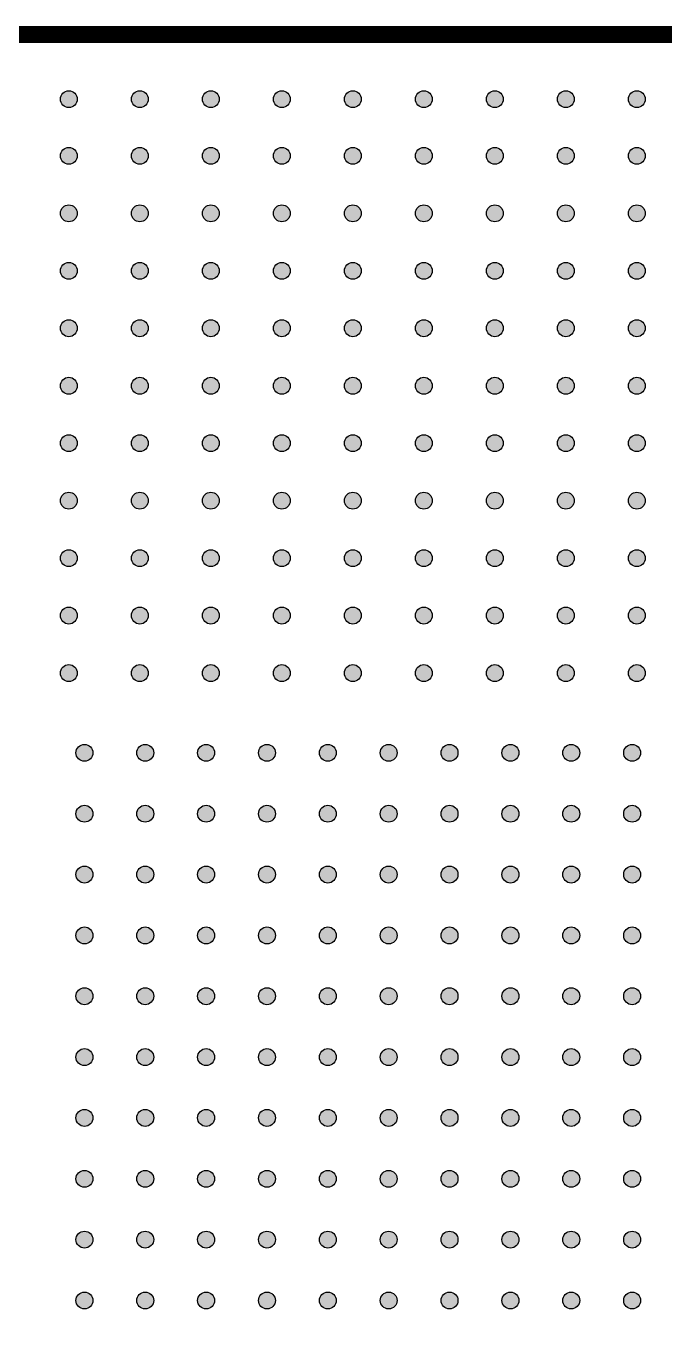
# Model space of a CAD drawing. Extents: x -754 to 779, y -779 to 754.
# Drawn here: x -358 to 19, y -18 to 754 of the extents above; entities that cross this region are included whole.
import ezdxf

# ---------------------------------------------------------------- set-up
doc = ezdxf.new("R2010")
doc.units = 0
doc.header["$MEASUREMENT"] = 0
doc.layers.add('PART_PADS_SMD_TOP', color=20, linetype='CONTINUOUS')
doc.layers.add('SILKSCREEN_OUTLINES_TOP', color=104, linetype='CONTINUOUS')

msp = doc.modelspace()

# ---------------------------------------------------------------- hatches: boundary and pattern name
at = {"layer": 'PART_PADS_SMD_TOP'}
h = msp.add_hatch(color=256, dxfattribs=at)
edge = h.paths.add_edge_path()
edge.add_arc((-333.22, 710.75), 5, 0, 360)
h = msp.add_hatch(color=256, dxfattribs=at)
edge = h.paths.add_edge_path()
edge.add_arc((-291.22, 710.75), 5, 0, 360)
h = msp.add_hatch(color=256, dxfattribs=at)
edge = h.paths.add_edge_path()
edge.add_arc((-249.22, 710.75), 5, 0, 360)
h = msp.add_hatch(color=256, dxfattribs=at)
edge = h.paths.add_edge_path()
edge.add_arc((-207.22, 710.75), 5, 0, 360)
h = msp.add_hatch(color=256, dxfattribs=at)
edge = h.paths.add_edge_path()
edge.add_arc((-165.22, 710.75), 5, 0, 360)
h = msp.add_hatch(color=256, dxfattribs=at)
edge = h.paths.add_edge_path()
edge.add_arc((-123.22, 710.75), 5, 0, 360)
h = msp.add_hatch(color=256, dxfattribs=at)
edge = h.paths.add_edge_path()
edge.add_arc((-81.22, 710.75), 5, 0, 360)
h = msp.add_hatch(color=256, dxfattribs=at)
edge = h.paths.add_edge_path()
edge.add_arc((-39.22, 710.75), 5, 0, 360)
h = msp.add_hatch(color=256, dxfattribs=at)
edge = h.paths.add_edge_path()
edge.add_arc((2.78, 710.75), 5, 0, 360)
h = msp.add_hatch(color=256, dxfattribs=at)
edge = h.paths.add_edge_path()
edge.add_arc((-333.22, 677.22), 5, 0, 360)
h = msp.add_hatch(color=256, dxfattribs=at)
edge = h.paths.add_edge_path()
edge.add_arc((-291.22, 677.22), 5, 0, 360)
h = msp.add_hatch(color=256, dxfattribs=at)
edge = h.paths.add_edge_path()
edge.add_arc((-249.22, 677.22), 5, 0, 360)
h = msp.add_hatch(color=256, dxfattribs=at)
edge = h.paths.add_edge_path()
edge.add_arc((-207.22, 677.22), 5, 0, 360)
h = msp.add_hatch(color=256, dxfattribs=at)
edge = h.paths.add_edge_path()
edge.add_arc((-165.22, 677.22), 5, 0, 360)
h = msp.add_hatch(color=256, dxfattribs=at)
edge = h.paths.add_edge_path()
edge.add_arc((-123.22, 677.22), 5, 0, 360)
h = msp.add_hatch(color=256, dxfattribs=at)
edge = h.paths.add_edge_path()
edge.add_arc((-81.22, 677.22), 5, 0, 360)
h = msp.add_hatch(color=256, dxfattribs=at)
edge = h.paths.add_edge_path()
edge.add_arc((-39.22, 677.22), 5, 0, 360)
h = msp.add_hatch(color=256, dxfattribs=at)
edge = h.paths.add_edge_path()
edge.add_arc((2.78, 677.22), 5, 0, 360)
h = msp.add_hatch(color=256, dxfattribs=at)
edge = h.paths.add_edge_path()
edge.add_arc((-333.22, 643.22), 5, 0, 360)
h = msp.add_hatch(color=256, dxfattribs=at)
edge = h.paths.add_edge_path()
edge.add_arc((-291.22, 643.22), 5, 0, 360)
h = msp.add_hatch(color=256, dxfattribs=at)
edge = h.paths.add_edge_path()
edge.add_arc((-249.22, 643.22), 5, 0, 360)
h = msp.add_hatch(color=256, dxfattribs=at)
edge = h.paths.add_edge_path()
edge.add_arc((-207.22, 643.22), 5, 0, 360)
h = msp.add_hatch(color=256, dxfattribs=at)
edge = h.paths.add_edge_path()
edge.add_arc((-165.22, 643.22), 5, 0, 360)
h = msp.add_hatch(color=256, dxfattribs=at)
edge = h.paths.add_edge_path()
edge.add_arc((-123.22, 643.22), 5, 0, 360)
h = msp.add_hatch(color=256, dxfattribs=at)
edge = h.paths.add_edge_path()
edge.add_arc((-81.22, 643.22), 5, 0, 360)
h = msp.add_hatch(color=256, dxfattribs=at)
edge = h.paths.add_edge_path()
edge.add_arc((-39.22, 643.22), 5, 0, 360)
h = msp.add_hatch(color=256, dxfattribs=at)
edge = h.paths.add_edge_path()
edge.add_arc((2.78, 643.22), 5, 0, 360)
h = msp.add_hatch(color=256, dxfattribs=at)
edge = h.paths.add_edge_path()
edge.add_arc((-333.22, 609.22), 5, 0, 360)
h = msp.add_hatch(color=256, dxfattribs=at)
edge = h.paths.add_edge_path()
edge.add_arc((-291.22, 609.22), 5, 0, 360)
h = msp.add_hatch(color=256, dxfattribs=at)
edge = h.paths.add_edge_path()
edge.add_arc((-249.22, 609.22), 5, 0, 360)
h = msp.add_hatch(color=256, dxfattribs=at)
edge = h.paths.add_edge_path()
edge.add_arc((-207.22, 609.22), 5, 0, 360)
h = msp.add_hatch(color=256, dxfattribs=at)
edge = h.paths.add_edge_path()
edge.add_arc((-165.22, 609.22), 5, 0, 360)
h = msp.add_hatch(color=256, dxfattribs=at)
edge = h.paths.add_edge_path()
edge.add_arc((-123.22, 609.22), 5, 0, 360)
h = msp.add_hatch(color=256, dxfattribs=at)
edge = h.paths.add_edge_path()
edge.add_arc((-81.22, 609.22), 5, 0, 360)
h = msp.add_hatch(color=256, dxfattribs=at)
edge = h.paths.add_edge_path()
edge.add_arc((-39.22, 609.22), 5, 0, 360)
h = msp.add_hatch(color=256, dxfattribs=at)
edge = h.paths.add_edge_path()
edge.add_arc((2.78, 609.22), 5, 0, 360)
h = msp.add_hatch(color=256, dxfattribs=at)
edge = h.paths.add_edge_path()
edge.add_arc((-333.22, 575.22), 5, 0, 360)
h = msp.add_hatch(color=256, dxfattribs=at)
edge = h.paths.add_edge_path()
edge.add_arc((-291.22, 575.22), 5, 0, 360)
h = msp.add_hatch(color=256, dxfattribs=at)
edge = h.paths.add_edge_path()
edge.add_arc((-249.22, 575.22), 5, 0, 360)
h = msp.add_hatch(color=256, dxfattribs=at)
edge = h.paths.add_edge_path()
edge.add_arc((-207.22, 575.22), 5, 0, 360)
h = msp.add_hatch(color=256, dxfattribs=at)
edge = h.paths.add_edge_path()
edge.add_arc((-165.22, 575.22), 5, 0, 360)
h = msp.add_hatch(color=256, dxfattribs=at)
edge = h.paths.add_edge_path()
edge.add_arc((-123.22, 575.22), 5, 0, 360)
h = msp.add_hatch(color=256, dxfattribs=at)
edge = h.paths.add_edge_path()
edge.add_arc((-81.22, 575.22), 5, 0, 360)
h = msp.add_hatch(color=256, dxfattribs=at)
edge = h.paths.add_edge_path()
edge.add_arc((-39.22, 575.22), 5, 0, 360)
h = msp.add_hatch(color=256, dxfattribs=at)
edge = h.paths.add_edge_path()
edge.add_arc((2.78, 575.22), 5, 0, 360)
h = msp.add_hatch(color=256, dxfattribs=at)
edge = h.paths.add_edge_path()
edge.add_arc((-333.22, 541.22), 5, 0, 360)
h = msp.add_hatch(color=256, dxfattribs=at)
edge = h.paths.add_edge_path()
edge.add_arc((-291.22, 541.22), 5, 0, 360)
h = msp.add_hatch(color=256, dxfattribs=at)
edge = h.paths.add_edge_path()
edge.add_arc((-249.22, 541.22), 5, 0, 360)
h = msp.add_hatch(color=256, dxfattribs=at)
edge = h.paths.add_edge_path()
edge.add_arc((-207.22, 541.22), 5, 0, 360)
h = msp.add_hatch(color=256, dxfattribs=at)
edge = h.paths.add_edge_path()
edge.add_arc((-165.22, 541.22), 5, 0, 360)
h = msp.add_hatch(color=256, dxfattribs=at)
edge = h.paths.add_edge_path()
edge.add_arc((-123.22, 541.22), 5, 0, 360)
h = msp.add_hatch(color=256, dxfattribs=at)
edge = h.paths.add_edge_path()
edge.add_arc((-81.22, 541.22), 5, 0, 360)
h = msp.add_hatch(color=256, dxfattribs=at)
edge = h.paths.add_edge_path()
edge.add_arc((-39.22, 541.22), 5, 0, 360)
h = msp.add_hatch(color=256, dxfattribs=at)
edge = h.paths.add_edge_path()
edge.add_arc((2.78, 541.22), 5, 0, 360)
h = msp.add_hatch(color=256, dxfattribs=at)
edge = h.paths.add_edge_path()
edge.add_arc((-333.22, 507.22), 5, 0, 360)
h = msp.add_hatch(color=256, dxfattribs=at)
edge = h.paths.add_edge_path()
edge.add_arc((-291.22, 507.22), 5, 0, 360)
h = msp.add_hatch(color=256, dxfattribs=at)
edge = h.paths.add_edge_path()
edge.add_arc((-249.22, 507.22), 5, 0, 360)
h = msp.add_hatch(color=256, dxfattribs=at)
edge = h.paths.add_edge_path()
edge.add_arc((-207.22, 507.22), 5, 0, 360)
h = msp.add_hatch(color=256, dxfattribs=at)
edge = h.paths.add_edge_path()
edge.add_arc((-165.22, 507.22), 5, 0, 360)
h = msp.add_hatch(color=256, dxfattribs=at)
edge = h.paths.add_edge_path()
edge.add_arc((-123.22, 507.22), 5, 0, 360)
h = msp.add_hatch(color=256, dxfattribs=at)
edge = h.paths.add_edge_path()
edge.add_arc((-81.22, 507.22), 5, 0, 360)
h = msp.add_hatch(color=256, dxfattribs=at)
edge = h.paths.add_edge_path()
edge.add_arc((-39.22, 507.22), 5, 0, 360)
h = msp.add_hatch(color=256, dxfattribs=at)
edge = h.paths.add_edge_path()
edge.add_arc((2.78, 507.22), 5, 0, 360)
h = msp.add_hatch(color=256, dxfattribs=at)
edge = h.paths.add_edge_path()
edge.add_arc((-333.22, 473.22), 5, 0, 360)
h = msp.add_hatch(color=256, dxfattribs=at)
edge = h.paths.add_edge_path()
edge.add_arc((-291.22, 473.22), 5, 0, 360)
h = msp.add_hatch(color=256, dxfattribs=at)
edge = h.paths.add_edge_path()
edge.add_arc((-249.22, 473.22), 5, 0, 360)
h = msp.add_hatch(color=256, dxfattribs=at)
edge = h.paths.add_edge_path()
edge.add_arc((-207.22, 473.22), 5, 0, 360)
h = msp.add_hatch(color=256, dxfattribs=at)
edge = h.paths.add_edge_path()
edge.add_arc((-165.22, 473.22), 5, 0, 360)
h = msp.add_hatch(color=256, dxfattribs=at)
edge = h.paths.add_edge_path()
edge.add_arc((-123.22, 473.22), 5, 0, 360)
h = msp.add_hatch(color=256, dxfattribs=at)
edge = h.paths.add_edge_path()
edge.add_arc((-81.22, 473.22), 5, 0, 360)
h = msp.add_hatch(color=256, dxfattribs=at)
edge = h.paths.add_edge_path()
edge.add_arc((-39.22, 473.22), 5, 0, 360)
h = msp.add_hatch(color=256, dxfattribs=at)
edge = h.paths.add_edge_path()
edge.add_arc((2.78, 473.22), 5, 0, 360)
h = msp.add_hatch(color=256, dxfattribs=at)
edge = h.paths.add_edge_path()
edge.add_arc((-333.22, 439.22), 5, 0, 360)
h = msp.add_hatch(color=256, dxfattribs=at)
edge = h.paths.add_edge_path()
edge.add_arc((-291.22, 439.22), 5, 0, 360)
h = msp.add_hatch(color=256, dxfattribs=at)
edge = h.paths.add_edge_path()
edge.add_arc((-249.22, 439.22), 5, 0, 360)
h = msp.add_hatch(color=256, dxfattribs=at)
edge = h.paths.add_edge_path()
edge.add_arc((-207.22, 439.22), 5, 0, 360)
h = msp.add_hatch(color=256, dxfattribs=at)
edge = h.paths.add_edge_path()
edge.add_arc((-165.22, 439.22), 5, 0, 360)
h = msp.add_hatch(color=256, dxfattribs=at)
edge = h.paths.add_edge_path()
edge.add_arc((-123.22, 439.22), 5, 0, 360)
h = msp.add_hatch(color=256, dxfattribs=at)
edge = h.paths.add_edge_path()
edge.add_arc((-81.22, 439.22), 5, 0, 360)
h = msp.add_hatch(color=256, dxfattribs=at)
edge = h.paths.add_edge_path()
edge.add_arc((-39.22, 439.22), 5, 0, 360)
h = msp.add_hatch(color=256, dxfattribs=at)
edge = h.paths.add_edge_path()
edge.add_arc((2.78, 439.22), 5, 0, 360)
h = msp.add_hatch(color=256, dxfattribs=at)
edge = h.paths.add_edge_path()
edge.add_arc((-333.22, 405.22), 5, 0, 360)
h = msp.add_hatch(color=256, dxfattribs=at)
edge = h.paths.add_edge_path()
edge.add_arc((-291.22, 405.22), 5, 0, 360)
h = msp.add_hatch(color=256, dxfattribs=at)
edge = h.paths.add_edge_path()
edge.add_arc((-249.22, 405.22), 5, 0, 360)
h = msp.add_hatch(color=256, dxfattribs=at)
edge = h.paths.add_edge_path()
edge.add_arc((-207.22, 405.22), 5, 0, 360)
h = msp.add_hatch(color=256, dxfattribs=at)
edge = h.paths.add_edge_path()
edge.add_arc((-165.22, 405.22), 5, 0, 360)
h = msp.add_hatch(color=256, dxfattribs=at)
edge = h.paths.add_edge_path()
edge.add_arc((-123.22, 405.22), 5, 0, 360)
h = msp.add_hatch(color=256, dxfattribs=at)
edge = h.paths.add_edge_path()
edge.add_arc((-81.22, 405.22), 5, 0, 360)
h = msp.add_hatch(color=256, dxfattribs=at)
edge = h.paths.add_edge_path()
edge.add_arc((-39.22, 405.22), 5, 0, 360)
h = msp.add_hatch(color=256, dxfattribs=at)
edge = h.paths.add_edge_path()
edge.add_arc((2.78, 405.22), 5, 0, 360)
h = msp.add_hatch(color=256, dxfattribs=at)
edge = h.paths.add_edge_path()
edge.add_arc((-333.22, 371.22), 5, 0, 360)
h = msp.add_hatch(color=256, dxfattribs=at)
edge = h.paths.add_edge_path()
edge.add_arc((-291.22, 371.22), 5, 0, 360)
h = msp.add_hatch(color=256, dxfattribs=at)
edge = h.paths.add_edge_path()
edge.add_arc((-249.22, 371.22), 5, 0, 360)
h = msp.add_hatch(color=256, dxfattribs=at)
edge = h.paths.add_edge_path()
edge.add_arc((-207.22, 371.22), 5, 0, 360)
h = msp.add_hatch(color=256, dxfattribs=at)
edge = h.paths.add_edge_path()
edge.add_arc((-165.22, 371.22), 5, 0, 360)
h = msp.add_hatch(color=256, dxfattribs=at)
edge = h.paths.add_edge_path()
edge.add_arc((-123.22, 371.22), 5, 0, 360)
h = msp.add_hatch(color=256, dxfattribs=at)
edge = h.paths.add_edge_path()
edge.add_arc((-81.22, 371.22), 5, 0, 360)
h = msp.add_hatch(color=256, dxfattribs=at)
edge = h.paths.add_edge_path()
edge.add_arc((-39.22, 371.22), 5, 0, 360)
h = msp.add_hatch(color=256, dxfattribs=at)
edge = h.paths.add_edge_path()
edge.add_arc((2.78, 371.22), 5, 0, 360)
h = msp.add_hatch(color=256, dxfattribs=at)
edge = h.paths.add_edge_path()
edge.add_arc((-324, 324), 5, 0, 360)
h = msp.add_hatch(color=256, dxfattribs=at)
edge = h.paths.add_edge_path()
edge.add_arc((-288, 324), 5, 0, 360)
h = msp.add_hatch(color=256, dxfattribs=at)
edge = h.paths.add_edge_path()
edge.add_arc((-252, 324), 5, 0, 360)
h = msp.add_hatch(color=256, dxfattribs=at)
edge = h.paths.add_edge_path()
edge.add_arc((-216, 324), 5, 0, 360)
h = msp.add_hatch(color=256, dxfattribs=at)
edge = h.paths.add_edge_path()
edge.add_arc((-180, 324), 5, 0, 360)
h = msp.add_hatch(color=256, dxfattribs=at)
edge = h.paths.add_edge_path()
edge.add_arc((-144, 324), 5, 0, 360)
h = msp.add_hatch(color=256, dxfattribs=at)
edge = h.paths.add_edge_path()
edge.add_arc((-108, 324), 5, 0, 360)
h = msp.add_hatch(color=256, dxfattribs=at)
edge = h.paths.add_edge_path()
edge.add_arc((-72, 324), 5, 0, 360)
h = msp.add_hatch(color=256, dxfattribs=at)
edge = h.paths.add_edge_path()
edge.add_arc((-36, 324), 5, 0, 360)
h = msp.add_hatch(color=256, dxfattribs=at)
edge = h.paths.add_edge_path()
edge.add_arc((0, 324), 5, 0, 360)
h = msp.add_hatch(color=256, dxfattribs=at)
edge = h.paths.add_edge_path()
edge.add_arc((-324, 288), 5, 0, 360)
h = msp.add_hatch(color=256, dxfattribs=at)
edge = h.paths.add_edge_path()
edge.add_arc((-288, 288), 5, 0, 360)
h = msp.add_hatch(color=256, dxfattribs=at)
edge = h.paths.add_edge_path()
edge.add_arc((-252, 288), 5, 0, 360)
h = msp.add_hatch(color=256, dxfattribs=at)
edge = h.paths.add_edge_path()
edge.add_arc((-216, 288), 5, 0, 360)
h = msp.add_hatch(color=256, dxfattribs=at)
edge = h.paths.add_edge_path()
edge.add_arc((-180, 288), 5, 0, 360)
h = msp.add_hatch(color=256, dxfattribs=at)
edge = h.paths.add_edge_path()
edge.add_arc((-144, 288), 5, 0, 360)
h = msp.add_hatch(color=256, dxfattribs=at)
edge = h.paths.add_edge_path()
edge.add_arc((-108, 288), 5, 0, 360)
h = msp.add_hatch(color=256, dxfattribs=at)
edge = h.paths.add_edge_path()
edge.add_arc((-72, 288), 5, 0, 360)
h = msp.add_hatch(color=256, dxfattribs=at)
edge = h.paths.add_edge_path()
edge.add_arc((-36, 288), 5, 0, 360)
h = msp.add_hatch(color=256, dxfattribs=at)
edge = h.paths.add_edge_path()
edge.add_arc((0, 288), 5, 0, 360)
h = msp.add_hatch(color=256, dxfattribs=at)
edge = h.paths.add_edge_path()
edge.add_arc((-324, 252), 5, 0, 360)
h = msp.add_hatch(color=256, dxfattribs=at)
edge = h.paths.add_edge_path()
edge.add_arc((-288, 252), 5, 0, 360)
h = msp.add_hatch(color=256, dxfattribs=at)
edge = h.paths.add_edge_path()
edge.add_arc((-252, 252), 5, 0, 360)
h = msp.add_hatch(color=256, dxfattribs=at)
edge = h.paths.add_edge_path()
edge.add_arc((-216, 252), 5, 0, 360)
h = msp.add_hatch(color=256, dxfattribs=at)
edge = h.paths.add_edge_path()
edge.add_arc((-180, 252), 5, 0, 360)
h = msp.add_hatch(color=256, dxfattribs=at)
edge = h.paths.add_edge_path()
edge.add_arc((-144, 252), 5, 0, 360)
h = msp.add_hatch(color=256, dxfattribs=at)
edge = h.paths.add_edge_path()
edge.add_arc((-108, 252), 5, 0, 360)
h = msp.add_hatch(color=256, dxfattribs=at)
edge = h.paths.add_edge_path()
edge.add_arc((-72, 252), 5, 0, 360)
h = msp.add_hatch(color=256, dxfattribs=at)
edge = h.paths.add_edge_path()
edge.add_arc((-36, 252), 5, 0, 360)
h = msp.add_hatch(color=256, dxfattribs=at)
edge = h.paths.add_edge_path()
edge.add_arc((0, 252), 5, 0, 360)
h = msp.add_hatch(color=256, dxfattribs=at)
edge = h.paths.add_edge_path()
edge.add_arc((-324, 216), 5, 0, 360)
h = msp.add_hatch(color=256, dxfattribs=at)
edge = h.paths.add_edge_path()
edge.add_arc((-288, 216), 5, 0, 360)
h = msp.add_hatch(color=256, dxfattribs=at)
edge = h.paths.add_edge_path()
edge.add_arc((-252, 216), 5, 0, 360)
h = msp.add_hatch(color=256, dxfattribs=at)
edge = h.paths.add_edge_path()
edge.add_arc((-216, 216), 5, 0, 360)
h = msp.add_hatch(color=256, dxfattribs=at)
edge = h.paths.add_edge_path()
edge.add_arc((-180, 216), 5, 0, 360)
h = msp.add_hatch(color=256, dxfattribs=at)
edge = h.paths.add_edge_path()
edge.add_arc((-144, 216), 5, 0, 360)
h = msp.add_hatch(color=256, dxfattribs=at)
edge = h.paths.add_edge_path()
edge.add_arc((-108, 216), 5, 0, 360)
h = msp.add_hatch(color=256, dxfattribs=at)
edge = h.paths.add_edge_path()
edge.add_arc((-72, 216), 5, 0, 360)
h = msp.add_hatch(color=256, dxfattribs=at)
edge = h.paths.add_edge_path()
edge.add_arc((-36, 216), 5, 0, 360)
h = msp.add_hatch(color=256, dxfattribs=at)
edge = h.paths.add_edge_path()
edge.add_arc((0, 216), 5, 0, 360)
h = msp.add_hatch(color=256, dxfattribs=at)
edge = h.paths.add_edge_path()
edge.add_arc((-324, 180), 5, 0, 360)
h = msp.add_hatch(color=256, dxfattribs=at)
edge = h.paths.add_edge_path()
edge.add_arc((-288, 180), 5, 0, 360)
h = msp.add_hatch(color=256, dxfattribs=at)
edge = h.paths.add_edge_path()
edge.add_arc((-252, 180), 5, 0, 360)
h = msp.add_hatch(color=256, dxfattribs=at)
edge = h.paths.add_edge_path()
edge.add_arc((-216, 180), 5, 0, 360)
h = msp.add_hatch(color=256, dxfattribs=at)
edge = h.paths.add_edge_path()
edge.add_arc((-180, 180), 5, 0, 360)
h = msp.add_hatch(color=256, dxfattribs=at)
edge = h.paths.add_edge_path()
edge.add_arc((-144, 180), 5, 0, 360)
h = msp.add_hatch(color=256, dxfattribs=at)
edge = h.paths.add_edge_path()
edge.add_arc((-108, 180), 5, 0, 360)
h = msp.add_hatch(color=256, dxfattribs=at)
edge = h.paths.add_edge_path()
edge.add_arc((-72, 180), 5, 0, 360)
h = msp.add_hatch(color=256, dxfattribs=at)
edge = h.paths.add_edge_path()
edge.add_arc((-36, 180), 5, 0, 360)
h = msp.add_hatch(color=256, dxfattribs=at)
edge = h.paths.add_edge_path()
edge.add_arc((0, 180), 5, 0, 360)
h = msp.add_hatch(color=256, dxfattribs=at)
edge = h.paths.add_edge_path()
edge.add_arc((-324, 144), 5, 0, 360)
h = msp.add_hatch(color=256, dxfattribs=at)
edge = h.paths.add_edge_path()
edge.add_arc((-288, 144), 5, 0, 360)
h = msp.add_hatch(color=256, dxfattribs=at)
edge = h.paths.add_edge_path()
edge.add_arc((-252, 144), 5, 0, 360)
h = msp.add_hatch(color=256, dxfattribs=at)
edge = h.paths.add_edge_path()
edge.add_arc((-216, 144), 5, 0, 360)
h = msp.add_hatch(color=256, dxfattribs=at)
edge = h.paths.add_edge_path()
edge.add_arc((-180, 144), 5, 0, 360)
h = msp.add_hatch(color=256, dxfattribs=at)
edge = h.paths.add_edge_path()
edge.add_arc((-144, 144), 5, 0, 360)
h = msp.add_hatch(color=256, dxfattribs=at)
edge = h.paths.add_edge_path()
edge.add_arc((-108, 144), 5, 0, 360)
h = msp.add_hatch(color=256, dxfattribs=at)
edge = h.paths.add_edge_path()
edge.add_arc((-72, 144), 5, 0, 360)
h = msp.add_hatch(color=256, dxfattribs=at)
edge = h.paths.add_edge_path()
edge.add_arc((-36, 144), 5, 0, 360)
h = msp.add_hatch(color=256, dxfattribs=at)
edge = h.paths.add_edge_path()
edge.add_arc((0, 144), 5, 0, 360)
h = msp.add_hatch(color=256, dxfattribs=at)
edge = h.paths.add_edge_path()
edge.add_arc((-324, 108), 5, 0, 360)
h = msp.add_hatch(color=256, dxfattribs=at)
edge = h.paths.add_edge_path()
edge.add_arc((-288, 108), 5, 0, 360)
h = msp.add_hatch(color=256, dxfattribs=at)
edge = h.paths.add_edge_path()
edge.add_arc((-252, 108), 5, 0, 360)
h = msp.add_hatch(color=256, dxfattribs=at)
edge = h.paths.add_edge_path()
edge.add_arc((-216, 108), 5, 0, 360)
h = msp.add_hatch(color=256, dxfattribs=at)
edge = h.paths.add_edge_path()
edge.add_arc((-180, 108), 5, 0, 360)
h = msp.add_hatch(color=256, dxfattribs=at)
edge = h.paths.add_edge_path()
edge.add_arc((-144, 108), 5, 0, 360)
h = msp.add_hatch(color=256, dxfattribs=at)
edge = h.paths.add_edge_path()
edge.add_arc((-108, 108), 5, 0, 360)
h = msp.add_hatch(color=256, dxfattribs=at)
edge = h.paths.add_edge_path()
edge.add_arc((-72, 108), 5, 0, 360)
h = msp.add_hatch(color=256, dxfattribs=at)
edge = h.paths.add_edge_path()
edge.add_arc((-36, 108), 5, 0, 360)
h = msp.add_hatch(color=256, dxfattribs=at)
edge = h.paths.add_edge_path()
edge.add_arc((0, 108), 5, 0, 360)
h = msp.add_hatch(color=256, dxfattribs=at)
edge = h.paths.add_edge_path()
edge.add_arc((-324, 72), 5, 0, 360)
h = msp.add_hatch(color=256, dxfattribs=at)
edge = h.paths.add_edge_path()
edge.add_arc((-288, 72), 5, 0, 360)
h = msp.add_hatch(color=256, dxfattribs=at)
edge = h.paths.add_edge_path()
edge.add_arc((-252, 72), 5, 0, 360)
h = msp.add_hatch(color=256, dxfattribs=at)
edge = h.paths.add_edge_path()
edge.add_arc((-216, 72), 5, 0, 360)
h = msp.add_hatch(color=256, dxfattribs=at)
edge = h.paths.add_edge_path()
edge.add_arc((-180, 72), 5, 0, 360)
h = msp.add_hatch(color=256, dxfattribs=at)
edge = h.paths.add_edge_path()
edge.add_arc((-144, 72), 5, 0, 360)
h = msp.add_hatch(color=256, dxfattribs=at)
edge = h.paths.add_edge_path()
edge.add_arc((-108, 72), 5, 0, 360)
h = msp.add_hatch(color=256, dxfattribs=at)
edge = h.paths.add_edge_path()
edge.add_arc((-72, 72), 5, 0, 360)
h = msp.add_hatch(color=256, dxfattribs=at)
edge = h.paths.add_edge_path()
edge.add_arc((-36, 72), 5, 0, 360)
h = msp.add_hatch(color=256, dxfattribs=at)
edge = h.paths.add_edge_path()
edge.add_arc((0, 72), 5, 0, 360)
h = msp.add_hatch(color=256, dxfattribs=at)
edge = h.paths.add_edge_path()
edge.add_arc((-324, 36), 5, 0, 360)
h = msp.add_hatch(color=256, dxfattribs=at)
edge = h.paths.add_edge_path()
edge.add_arc((-288, 36), 5, 0, 360)
h = msp.add_hatch(color=256, dxfattribs=at)
edge = h.paths.add_edge_path()
edge.add_arc((-252, 36), 5, 0, 360)
h = msp.add_hatch(color=256, dxfattribs=at)
edge = h.paths.add_edge_path()
edge.add_arc((-216, 36), 5, 0, 360)
h = msp.add_hatch(color=256, dxfattribs=at)
edge = h.paths.add_edge_path()
edge.add_arc((-180, 36), 5, 0, 360)
h = msp.add_hatch(color=256, dxfattribs=at)
edge = h.paths.add_edge_path()
edge.add_arc((-144, 36), 5, 0, 360)
h = msp.add_hatch(color=256, dxfattribs=at)
edge = h.paths.add_edge_path()
edge.add_arc((-108, 36), 5, 0, 360)
h = msp.add_hatch(color=256, dxfattribs=at)
edge = h.paths.add_edge_path()
edge.add_arc((-72, 36), 5, 0, 360)
h = msp.add_hatch(color=256, dxfattribs=at)
edge = h.paths.add_edge_path()
edge.add_arc((-36, 36), 5, 0, 360)
h = msp.add_hatch(color=256, dxfattribs=at)
edge = h.paths.add_edge_path()
edge.add_arc((0, 36), 5, 0, 360)
h = msp.add_hatch(color=256, dxfattribs=at)
edge = h.paths.add_edge_path()
edge.add_arc((-324, 0), 5, 0, 360)
h = msp.add_hatch(color=256, dxfattribs=at)
edge = h.paths.add_edge_path()
edge.add_arc((-288, 0), 5, 0, 360)
h = msp.add_hatch(color=256, dxfattribs=at)
edge = h.paths.add_edge_path()
edge.add_arc((-252, 0), 5, 0, 360)
h = msp.add_hatch(color=256, dxfattribs=at)
edge = h.paths.add_edge_path()
edge.add_arc((-216, 0), 5, 0, 360)
h = msp.add_hatch(color=256, dxfattribs=at)
edge = h.paths.add_edge_path()
edge.add_arc((-180, 0), 5, 0, 360)
h = msp.add_hatch(color=256, dxfattribs=at)
edge = h.paths.add_edge_path()
edge.add_arc((-144, 0), 5, 0, 360)
h = msp.add_hatch(color=256, dxfattribs=at)
edge = h.paths.add_edge_path()
edge.add_arc((-108, 0), 5, 0, 360)
h = msp.add_hatch(color=256, dxfattribs=at)
edge = h.paths.add_edge_path()
edge.add_arc((-72, 0), 5, 0, 360)
h = msp.add_hatch(color=256, dxfattribs=at)
edge = h.paths.add_edge_path()
edge.add_arc((-36, 0), 5, 0, 360)
h = msp.add_hatch(color=256, dxfattribs=at)
edge = h.paths.add_edge_path()
edge.add_arc((0, 0), 5, 0, 360)

# ---------------------------------------------------------------- linework, layer by layer
for centre in [(-333.22, 710.75), (-291.22, 710.75), (-249.22, 710.75), (-207.22, 710.75), (-165.22, 710.75), (-123.22, 710.75), (-81.22, 710.75), (-39.22, 710.75), (2.78, 710.75), (-333.22, 677.22), (-291.22, 677.22), (-249.22, 677.22), (-207.22, 677.22), (-165.22, 677.22), (-123.22, 677.22), (-81.22, 677.22), (-39.22, 677.22), (2.78, 677.22), (-333.22, 643.22), (-291.22, 643.22), (-249.22, 643.22), (-207.22, 643.22), (-165.22, 643.22), (-123.22, 643.22), (-81.22, 643.22), (-39.22, 643.22), (2.78, 643.22), (-333.22, 609.22), (-291.22, 609.22), (-249.22, 609.22), (-207.22, 609.22), (-165.22, 609.22), (-123.22, 609.22), (-81.22, 609.22), (-39.22, 609.22), (2.78, 609.22), (-333.22, 575.22), (-291.22, 575.22), (-249.22, 575.22), (-207.22, 575.22), (-165.22, 575.22), (-123.22, 575.22), (-81.22, 575.22), (-39.22, 575.22), (2.78, 575.22), (-333.22, 541.22), (-291.22, 541.22), (-249.22, 541.22), (-207.22, 541.22), (-165.22, 541.22), (-123.22, 541.22), (-81.22, 541.22), (-39.22, 541.22), (2.78, 541.22), (-333.22, 507.22), (-291.22, 507.22), (-249.22, 507.22), (-207.22, 507.22), (-165.22, 507.22), (-123.22, 507.22), (-81.22, 507.22), (-39.22, 507.22), (2.78, 507.22), (-333.22, 473.22), (-291.22, 473.22), (-249.22, 473.22), (-207.22, 473.22), (-165.22, 473.22), (-123.22, 473.22), (-81.22, 473.22), (-39.22, 473.22), (2.78, 473.22), (-333.22, 439.22), (-291.22, 439.22), (-249.22, 439.22), (-207.22, 439.22), (-165.22, 439.22), (-123.22, 439.22), (-81.22, 439.22), (-39.22, 439.22), (2.78, 439.22), (-333.22, 405.22), (-291.22, 405.22), (-249.22, 405.22), (-207.22, 405.22), (-165.22, 405.22), (-123.22, 405.22), (-81.22, 405.22), (-39.22, 405.22), (2.78, 405.22), (-333.22, 371.22), (-291.22, 371.22), (-249.22, 371.22), (-207.22, 371.22), (-165.22, 371.22), (-123.22, 371.22), (-81.22, 371.22), (-39.22, 371.22), (2.78, 371.22), (-324, 324), (-288, 324), (-252, 324), (-216, 324), (-180, 324), (-144, 324), (-108, 324), (-72, 324), (-36, 324), (0, 324), (-324, 288), (-288, 288), (-252, 288), (-216, 288), (-180, 288), (-144, 288), (-108, 288), (-72, 288), (-36, 288), (0, 288), (-324, 252), (-288, 252), (-252, 252), (-216, 252), (-180, 252), (-144, 252), (-108, 252), (-72, 252), (-36, 252), (0, 252), (-324, 216), (-288, 216), (-252, 216), (-216, 216), (-180, 216), (-144, 216), (-108, 216), (-72, 216), (-36, 216), (0, 216), (-324, 180), (-288, 180), (-252, 180), (-216, 180), (-180, 180), (-144, 180), (-108, 180), (-72, 180), (-36, 180), (0, 180), (-324, 144), (-288, 144), (-252, 144), (-216, 144), (-180, 144), (-144, 144), (-108, 144), (-72, 144), (-36, 144), (0, 144), (-324, 108), (-288, 108), (-252, 108), (-216, 108), (-180, 108), (-144, 108), (-108, 108), (-72, 108), (-36, 108), (0, 108), (-324, 72), (-288, 72), (-252, 72), (-216, 72), (-180, 72), (-144, 72), (-108, 72), (-72, 72), (-36, 72), (0, 72), (-324, 36), (-288, 36), (-252, 36), (-216, 36), (-180, 36), (-144, 36), (-108, 36), (-72, 36), (-36, 36), (0, 36), (-324, 0), (-288, 0), (-252, 0), (-216, 0), (-180, 0), (-144, 0), (-108, 0), (-72, 0), (-36, 0), (0, 0)]:
    msp.add_circle(centre, 5, dxfattribs=at)
at = {"layer": 'SILKSCREEN_OUTLINES_TOP', "const_width": 10}
msp.add_lwpolyline([(-749, -749), (-749, 749), (749, 749), (749, -749)], close=True, dxfattribs=at)

doc.saveas('drawing.dxf')
